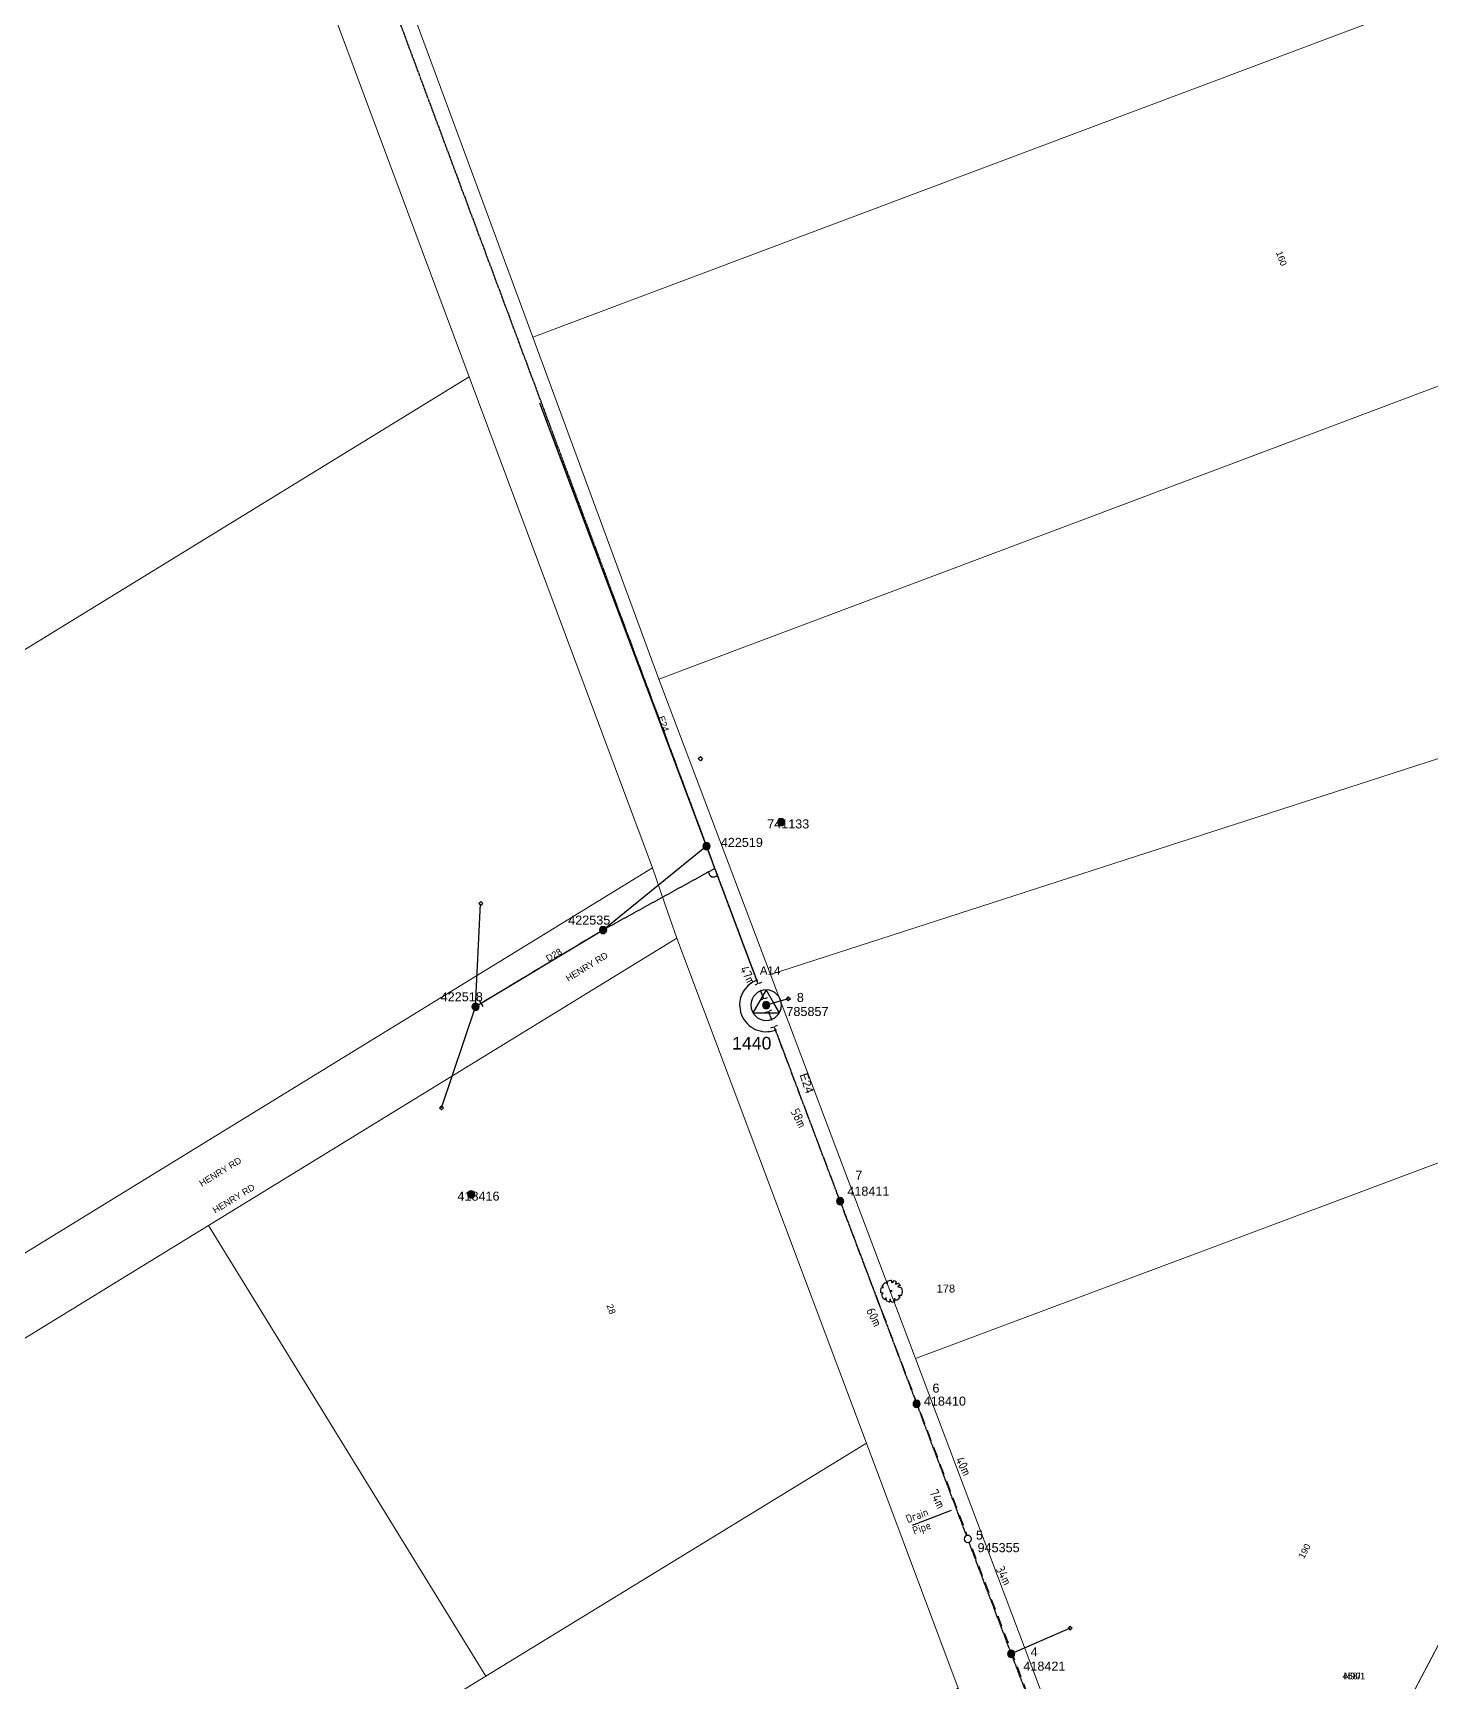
# Model space of a CAD drawing. Header units: metres. Extents: x 299345 to 301288, y 6276165 to 6277715.
# Drawn here: x 300053.4 to 300440.2, y 6276713.3 to 6277169.6 of the extents above; entities that cross this region are included whole.
import ezdxf
from ezdxf.enums import TextEntityAlignment as Align

# ---------------------------------------------------------------- set-up
doc = ezdxf.new("R2010")
doc.units = ezdxf.units.M
doc.linetypes.add('Cable Exist OH', pattern=[1, 1, 0])
doc.linetypes.add('IECLdasha', pattern=[5, 3, -2])
doc.layers.get('0').update_dxf_attribs({"color": 6})
doc.layers.add('Cadastre Land Parcels_SP_EXT', color=9, linetype='Continuous', lineweight=5)
doc.layers.add('Cadastre Roads_SP_EXT', color=9, linetype='Continuous', lineweight=5)
for name, color, linetype in [('Mains_HV_EXT', 7, 'Continuous'), ('Mains_HV_NEW', 2, 'Continuous'), ('Mains_HV_NEW_Hardwired', 2, 'Continuous'), ('Mains_LV_EXT', 7, 'Continuous'), ('Notes_SP_MISC', 7, 'Continuous'), ('OH_Details_SP_MISC', 7, 'Continuous'), ('Services_SP_EXT', 7, 'Continuous'), ('Sub_SP_TR_HV_LV_EXT', 7, 'Continuous'), ('SupportsOH_SP_TR_HV_LV_SL_EXT', 7, 'Continuous'), ('SupportsOH_SP_TR_HV_LV_SL_NEW', 2, 'Continuous')]:
    doc.layers.add(name, color=color, linetype=linetype)
doc.styles.add('iecISOCP', font='isocp.shx')
doc.styles.add('POLE_LABEL', font='arial.ttf')
doc.styles.get("Standard").update_dxf_attribs({"font": 'arial.ttf'})

# ---------------------------------------------------------------- blocks, each defined once
blk = doc.blocks.new('SUB_POLE_EXT')
blk.add_wipeout([(0, 4.22), (0.42, 4.2), (0.83, 4.14), (1.21, 4.05), (1.62, 3.9), (1.99, 3.72), (2.35, 3.51), (2.68, 3.26), (2.99, 2.99), (3.28, 2.66), (3.52, 2.34), (3.76, 1.92), (3.9, 1.62), (4.04, 1.23), (4.18, 0.63), (4.22, 0), (4.18, -0.61), (4.06, -1.15), (3.9, -1.62), (3.58, -2.24), (3.22, -2.73), (2.97, -3.01), (2.68, -3.26), (2.36, -3.5), (2, -3.72), (1.64, -3.89), (1.25, -4.03), (0.82, -4.14), (0.42, -4.2), (0, -4.22), (-0.41, -4.2), (-0.8, -4.15), (-1.21, -4.05), (-1.62, -3.9), (-1.99, -3.73), (-2.35, -3.51), (-2.68, -3.26), (-2.96, -3.02), (-3.23, -2.72), (-3.51, -2.35), (-3.71, -2.01), (-3.91, -1.6), (-4.05, -1.21), (-4.16, -0.76), (-4.22, -0.14), (-4.21, 0.39), (-4.14, 0.83), (-4.03, 1.27), (-3.9, 1.63), (-3.71, 2.02), (-3.5, 2.37), (-3.28, 2.67), (-2.99, 2.99), (-2.68, 3.27), (-2.33, 3.52), (-1.98, 3.73), (-1.63, 3.9), (-1.2, 4.05), (-0.78, 4.15), (-0.4, 4.21)])
blk.add_line((2.16, 0.48), (2.16, 0.48, 0))
blk.add_lwpolyline([(-4.22, 0, 1), (4.22, 0, 1)], format="xyb", close=True)
blk.add_lwpolyline([(2.14, 0.52), (0, 4.22), (-3.66, -2.11), (3.66, -2.11)], close=True)
for tag, height, flags, p in [('STREET_CODE', 0.2, 9, (1.5, 0)), ('ASSET_NUM', 3.5, 8, (2, 2)), ('CONSTRUCTED_VOLTAGE', 0.2, 9, (1.5, -0.2)), ('OPERATING_VOLTAGE', 0.2, 9, (1.5, -0.6)), ('OPERATED_BY', 0.2, 9, (1.5, -0.8)), ('ORIENTATION', 0.2, 9, (1.5, -1.2)), ('OWNED_BY', 0.2, 9, (1.5, -1.4)), ('SECONDARY_VOLTAGE', 0.2, 9, (1.5, -1.6)), ('STATE', 0.2, 9, (1.5, -1.8)), ('SUBSTATION_TYPE', 0.2, 9, (1.5, -2)), ('STREETNAME', 0.2, 9, (1.5, -2.8)), ('SUBURB', 0.2, 9, (1.5, -3)), ('Z', 0.2, 1, (1.5, -3.4)), ('NO_PHASES', 0.2, 9, (1.5, -0.4)), ('MAINTAINED_BY', 0.2, 9, (1.5, -1)), ('USAGE', 0.2, 9, (1.5, -2.2)), ('LEGEND', 0.2, 9, (1.5, -2.4)), ('LOCATION', 0.2, 9, (1.5, -2.6)), ('NOTES', 0.2, 9, (1.5, -3.2))]:
    blk.add_attdef(tag, text='', height=height, dxfattribs=dict(flags=flags)).set_placement(p, align=Align.MIDDLE_LEFT)
blk = doc.blocks.new('CCP_EXT')
blk.add_wipeout([(0, 0.57), (0.57, 0), (0, -0.57), (-0.57, 0)])
blk.add_lwpolyline([(-0.57, 0), (0, 0.57), (0.57, 0), (0, -0.57), (-0.57, 0)])
at = {"flags": 1}
blk.add_attdef('Z', (0, 0), '', height=0.2, dxfattribs=at)
at = {"flags": 9}
for tag, p in [('CCP_TYPE', (0, 0)), ('CONSTRUCTED_VOLTAGE', (0, -0.2)), ('OPERATING_VOLTAGE', (0, -0.6)), ('ORIENTATION', (0, -0.8)), ('OWNED_BY', (0, -1)), ('STATE', (0, -1.8)), ('NO_PHASES', (0, -0.4)), ('USAGE', (0, -1.2)), ('LEGEND', (0, -1.4)), ('LIFE_SUPPORT', (0, -1.6)), ('NOTES', (0, -2))]:
    blk.add_attdef(tag, text='', height=0.2, dxfattribs=at).set_placement(p, align=Align.MIDDLE_LEFT)
blk = doc.blocks.new('POLE_EXT')
blk.add_hatch(color=256).paths.add_polyline_path([(-1, 0, 1), (1, 0, 1)])
blk.add_lwpolyline([(-1, 0, 1), (1, 0, 1)], format="xyb", close=True)
for tag, height, flags, p in [('pNumber', 2.5, 8, (-17.84, 2.07)), ('OWNED_BY', 0.2, 9, (1.35, -0.4)), ('SPECIAL_USE', 0.2, 9, (1.35, -0.8)), ('STATE', 0.2, 9, (1.35, -1)), ('cLV', 0.2, 9, (1.35, -1.4)), ('hDepth', 0.2, 9, (1.35, -1.6)), ('hDia', 0.2, 9, (1.35, -1.8)), ('cHV', 0.2, 9, (1.35, -2)), ('cLinedev', 0.2, 9, (1.35, -3.4)), ('pExisting', 0.2, 9, (1.35, -3.8)), ('pFooting', 0.2, 9, (1.35, -4.4)), ('pNew', 0.2, 9, (1.35, -4.6)), ('PARENT', 0.2, 9, (1.35, -0.6)), ('USAGE', 0.2, 9, (1.35, -1.2)), ('LBRACKET', 0.2, 9, (1.35, -2.2)), ('LExisting', 0.2, 9, (1.35, -2.4)), ('LANTNUMBER', 0.2, 9, (1.35, -2.6)), ('LOther', 0.2, 9, (1.35, -2.8)), ('LRemove', 0.2, 9, (1.35, -3)), ('LEGEND', 0.2, 9, (1.35, -3.2)), ('LOCATION', 0.2, 9, (1.35, -3.6)), ('PFNUMBER', 0.2, 9, (1.35, -4)), ('NEWPFNUMBER', 0.2, 9, (1.35, -4.2)), ('pRelocate', 0.2, 9, (1.35, -5)), ('pRemove', 0.2, 9, (1.35, -5.2)), ('pReplace', 0.2, 9, (1.35, -5.4)), ('pStay', 0.2, 9, (1.35, -5.6)), ('pType', 0.2, 9, (1.35, -5.8)), ('cspan', 0.2, 9, (1.35, -6)), ('STREETNAME', 0.2, 9, (1.35, -6.2)), ('SUBURB', 0.2, 9, (1.35, -6.4)), ('OPERATED_BY', 0.2, 9, (1.36, -7.01)), ('NOTES', 0.2, 9, (1.35, -6.6)), ('MAINTAINED_BY', 0.2, 9, (1.36, -6.81))]:
    blk.add_attdef(tag, text='', height=height, dxfattribs=dict(flags=flags)).set_placement(p, align=Align.MIDDLE_LEFT)
at = {"style": 'POLE_LABEL'}
for tag, height, flags, p in [('STRUCTURE_PLANT_NUMBER', 0.2, 9, (1.35, 0.03)), ('ASSET_NUM', 2.5, 8, (2, 2)), ('STREET_CODE', 0.2, 9, (1.35, -0.2))]:
    blk.add_attdef(tag, text='', height=height, dxfattribs=dict(at, flags=flags)).set_placement(p, align=Align.MIDDLE_LEFT)
at = {"flags": 1}
blk.add_attdef('Z', (1.35, -7.33), '', height=0.2, dxfattribs=at)
blk = doc.blocks.new('End Shackle_EXT')
blk.add_wipeout([(0, 0.25), (1.81, 0.25), (1.82, -0.25), (0, -0.25)])
blk.add_line((1.81, -1), (1.81, 1))
at = {"flags": 1}
blk.add_attdef('Z', (0, 0), '', height=0.2, dxfattribs=at)
at = {"flags": 9}
for tag, p in [('CONNECTOR_TYPE', (0, 0)), ('CONSTRUCTED_VOLTAGE', (0, -0.2)), ('OPERATING_VOLTAGE', (0, -0.6)), ('ORIENTATION', (0, -0.8)), ('OWNED_BY', (0, -1)), ('STATE', (0, -1.2)), ('NO_PHASES', (0, -0.4)), ('USAGE', (0, -1.4)), ('NOTES', (0, -1.6))]:
    blk.add_attdef(tag, text='', height=0.2, dxfattribs=at).set_placement(p, align=Align.MIDDLE_LEFT)
blk = doc.blocks.new('tre1')
at = {"color": 8}
for p, q in [((355.63, 363.12), (356.3, 363.2)), ((356.3, 363.2), (355.8, 363.46)), ((355.8, 363.46), (355.8, 363.46))]:
    blk.add_line(p, q, dxfattribs=at)
blk.add_circle((358.35, 362.23), 0.217, dxfattribs=at)
for centre, radius, start, end in [((358.5, 362.13), 3.04, 160.8426, 187.275), ((355.09, 356.77), 4.99, 77.3728, 85.4649), ((358.52, 359.28), 3.33, 134.7782, 147.3315), ((358.5, 362.13), 2.99, 126.0751, 153.6245), ((356.53, 363.29), 1.27, 48.5203, 80.5151), ((358.5, 362.13), 3.02, 89.3321, 114.3856), ((356.7, 364.37), 0.737, 343.6555, 39.76), ((357.56, 364.65), 1.09, 352.0775, 26.6128), ((358.07, 365.45), 1.14, 304.1868, 338.5411), ((358.5, 362.13), 3.01, 62.8767, 77.7021), ((359, 364.81), 0.871, 315.8454, 359.7651), ((357.16, 373.04), 9.25, 285.4397, 290.7099), ((360.88, 362.36), 1.32, 83.5323, 121.6544), ((363.98, 373.96), 11.14, 250.0865, 256.3451), ((358.5, 362.13), 2.97, 31.4098, 49.4752), ((358.5, 362.13), 3.03, 340.3307, 19.43), ((358.5, 362.13), 2.97, 200.8103, 231.4392), ((357.13, 359.86), 0.494, 97.741, 188.8107), ((350.89, 359.16), 6.28, 2.9465, 10.9238), ((358.5, 362.13), 2.96, 243.1498, 261.8356), ((359.26, 359.6), 1.25, 160.6009, 199.3991), ((359.12, 360.09), 1.01, 186.1912, 248.4952), ((358.5, 362.13), 2.99, 274.7236, 290.3277), ((360.22, 359.98), 0.927, 170.6314, 220.6278), ((360.39, 361.44), 1.7, 230.4582, 263.1093), ((358.5, 362.13), 2.91, 305.394, 326.2464), ((360.58, 364.74), 3.72, 266.7455, 282.0146), ((358.55, 358.53), 3.09, 39.6536, 53.993)]:
    blk.add_arc(centre, radius, start, end, dxfattribs=at)
blk = doc.blocks.new('POLE_NEW')
for tag, height, flags, p in [('pNumber', 2.5, 8, (-17.84, 2.07)), ('cLinedev', 0.2, 9, (1.15, -3.4)), ('pExisting', 0.2, 9, (1.15, -3.6)), ('pFooting', 0.2, 9, (1.15, -4.2)), ('pNew', 0.2, 9, (1.15, -4.4)), ('PFNUMBER', 0.2, 9, (1.15, -3.8)), ('NEWPFNUMBER', 0.2, 9, (1.15, -4)), ('pRelocate', 0.2, 9, (1.15, -4.8)), ('pRemove', 0.2, 9, (1.15, -5)), ('pReplace', 0.2, 9, (1.15, -5.2)), ('pStay', 0.2, 9, (1.15, -5.4)), ('pType', 0.2, 9, (1.15, -5.6)), ('cspan', 0.2, 9, (1.15, -5.8)), ('SUBURB', 0.2, 9, (1.15, -6)), ('STREETNAME', 0.2, 9, (1.15, -6.2)), ('OPERATED_BY', 0.2, 9, (1.15, -6.89)), ('LOCATION', 0.2, 9, (1.15, -6.4)), ('NOTES', 0.2, 9, (1.15, -6.6)), ('MAINTAINED_BY', 0.2, 9, (1.15, -7.22))]:
    blk.add_attdef(tag, text='', height=height, dxfattribs=dict(flags=flags)).set_placement(p, align=Align.MIDDLE_LEFT)
at = {"flags": 1}
blk.add_attdef('Z', (1.15, -7.59), '', height=0.2, dxfattribs=at)
blk.add_wipeout([(0.07, 1), (-0.06, 1), (-0.18, 0.98), (-0.3, 0.95), (-0.42, 0.91), (-0.53, 0.85), (-0.63, 0.77), (-0.73, 0.69), (-0.81, 0.59), (-0.87, 0.49), (-0.93, 0.37), (-0.97, 0.25), (-0.99, 0.13), (-1, 0.01), (-0.99, -0.12), (-0.97, -0.24), (-0.93, -0.36), (-0.88, -0.48), (-0.81, -0.58), (-0.73, -0.68), (-0.64, -0.77), (-0.54, -0.84), (-0.43, -0.9), (-0.31, -0.95), (-0.19, -0.98), (-0.07, -1), (0.06, -1), (0.18, -0.98), (0.3, -0.95), (0.42, -0.91), (0.53, -0.85), (0.63, -0.77), (0.73, -0.69), (0.81, -0.59), (0.87, -0.49), (0.93, -0.37), (0.97, -0.25), (0.99, -0.13), (1, -0.01), (0.99, 0.12), (0.97, 0.24), (0.93, 0.36), (0.88, 0.48), (0.81, 0.58), (0.73, 0.68), (0.64, 0.77), (0.54, 0.84), (0.43, 0.9), (0.31, 0.95), (0.19, 0.98)])
at = {"lineweight": -3}
blk.add_lwpolyline([(-1, 0, 1), (1, 0, 1)], format="xyb", close=True, dxfattribs=at)
at = {"style": 'POLE_LABEL'}
for tag, height, flags, p in [('STRUCTURE_PLANT_NUMBER', 0.2, 9, (1.15, 0.09)), ('ASSET_NUM', 2.5, 8, (2, 2)), ('STREET_CODE', 0.2, 9, (1.15, -0.2))]:
    blk.add_attdef(tag, text='', height=height, dxfattribs=dict(at, flags=flags)).set_placement(p, align=Align.MIDDLE_LEFT)
at = {"flags": 9}
for tag, p in [('OWNED_BY', (1.15, -0.4)), ('SPECIAL_USE', (1.15, -0.8)), ('STATE', (1.15, -1)), ('cLV', (1.15, -1.4)), ('hDepth', (1.15, -1.6)), ('hDia', (1.15, -1.8)), ('cHV', (1.15, -2)), ('PARENT', (1.15, -0.6)), ('USAGE', (1.15, -1.2)), ('LBRACKET', (1.15, -2.2)), ('LExisting', (1.15, -2.4)), ('LANTNUMBER', (1.15, -2.6)), ('LOther', (1.15, -2.8)), ('LRemove', (1.15, -3)), ('LEGEND', (1.15, -3.2))]:
    blk.add_attdef(tag, text='', height=0.2, dxfattribs=at).set_placement(p, align=Align.MIDDLE_LEFT)
blk = doc.blocks.new('End Shackle_NEW')
blk.add_line((1, 1.81), (-1, 1.81))
at = {"flags": 1}
blk.add_attdef('Z', (0, 0), '', height=0.2, dxfattribs=at)
at = {"flags": 9}
for tag, p in [('CONNECTOR_TYPE', (0, 0)), ('CONSTRUCTED_VOLTAGE', (0, -0.2)), ('OPERATING_VOLTAGE', (0, -0.6)), ('ORIENTATION', (0, -0.8)), ('OWNED_BY', (0, -1)), ('STATE', (0, -1.2)), ('OPERATED_BY', (0, -2.01)), ('NO_PHASES', (0, -0.4)), ('USAGE', (0, -1.4)), ('NOTES', (0, -1.6)), ('MAINTAINED_BY', (0, -1.81))]:
    blk.add_attdef(tag, text='', height=0.2, dxfattribs=at).set_placement(p, align=Align.MIDDLE_LEFT)
blk.add_wipeout([(-0.25, 0), (-0.25, 1.81), (0.25, 1.82), (0.25, 0)])
blk = doc.blocks.new('BOND POINT')
blk.add_hatch(color=256).paths.add_polyline_path([(-1, 0, 1), (1, 0, 1)])
blk.add_lwpolyline([(-1, 0, 1), (1, 0, 1)], format="xyb", close=True)

msp = doc.modelspace()

# ---------------------------------------------------------------- linework, layer by layer
at = {"layer": 'Cadastre Land Parcels_SP_EXT', "linetype": 'Continuous'}
for points in [[(300174.19, 6277074.46), (300116.85, 6277228.24), (300060.53, 6277193.67), (299977.84, 6277142.91), (299920.86, 6277107.94), (299930.84, 6277093.4), (299946.12, 6277071.12), (300012.08, 6276974.96), (300174.19, 6277074.46)], [(300395.09, 6277054.06), (300586.62, 6277126.07), (300517.46, 6277207.88), (300467.31, 6277189.03), (300191.79, 6277085.45), (300226.71, 6276990.75), (300395.09, 6277054.06)], [(300619.01, 6277088.45), (300586.85, 6277125.78), (300586.62, 6277126.07), (300395.09, 6277054.06), (300226.71, 6276990.75), (300243.6, 6276946.01), (300257.6, 6276908.92), (300389.46, 6276951.57), (300597.98, 6277019), (300628.63, 6277077.26), (300619.01, 6277088.45)], [(299953.39, 6276771.78), (300139.24, 6276885.87), (300224.91, 6276938.46), (300174.19, 6277074.46), (300012.08, 6276974.96), (299872.64, 6276889.45), (299876.56, 6276884.28), (299882.75, 6276876.11), (299901.52, 6276848.61), (299945.17, 6276773.88), (299953.39, 6276771.78)], [(300422.82, 6276685.91), (300529.87, 6276889.51), (300390.73, 6276837.41), (300297.74, 6276802.58), (300375.61, 6276596.12), (300414.65, 6276670.37), (300422.82, 6276685.91)], [(300178.81, 6276714.63), (300102.01, 6276839.45), (299963.36, 6276754.34), (299961.18, 6276745.85), (300030.71, 6276623.95), (300178.81, 6276714.63)], [(300309.56, 6276711.33), (300284.13, 6276779.13), (300178.81, 6276714.63), (300030.71, 6276623.95), (300031.08, 6276623.29), (300042.16, 6276603.86), (300065.79, 6276562.29), (300309.56, 6276711.33)]]:
    msp.add_lwpolyline(points, close=True, dxfattribs=at)
at = {"layer": 'Cadastre Roads_SP_EXT', "linetype": 'Continuous'}
msp.add_lwpolyline([(300457.48, 6276669.85), (300575.71, 6276892.67), (300642.07, 6277017.72), (300644.94, 6277023.14), (300657.03, 6277045.94), (300678.48, 6277086.35), (300709.94, 6277145.6), (300741.32, 6277204.76), (300719.76, 6277213.9), (300703.33, 6277220.86), (300628.63, 6277077.26), (300597.98, 6277019), (300530.04, 6276889.83), (300529.87, 6276889.51), (300422.86, 6276685.98)], dxfattribs=at)
at = {"layer": 'Mains_LV_EXT', "linetype": 'Continuous'}
msp.add_lwpolyline([(300240.47, 6276937.33, 0.733281), (300242.9, 6276936.46)], format="xyb", dxfattribs=at)
at = {"layer": 'Mains_LV_EXT', "linetype": 'Cable Exist OH'}
msp.add_lwpolyline([(300276.86, 6276846.17), (300298.05, 6276790.04)], dxfattribs=at)
at = {"layer": 'Notes_SP_MISC', "color": 7, "linetype": 'Continuous'}
msp.add_line((300296.9, 6276756.48), (300307.73, 6276760.56), dxfattribs=at)

# ---------------------------------------------------------------- block references
at = {"layer": 'Mains_HV_NEW_Hardwired', "color": 7, "linetype": 'Continuous', "xscale": 0.15, "yscale": 0.15, "zscale": 0.15}
msp.add_blockref('BOND POINT', (300253.81, 6276907.33), dxfattribs=at).dxf.unprotected_set("ltscale", 0)
at = {"layer": 'Notes_SP_MISC', "lineweight": 0, "xscale": 0.9974999999976717, "yscale": 0.9974999999976717, "zscale": 0.9974999999976717}
msp.add_blockref('tre1', (299933.47, 6276459.96), dxfattribs=at)
at = {"layer": 'Sub_SP_TR_HV_LV_EXT'}
ref = msp.add_blockref('SUB_POLE_EXT', (300256.39, 6276900.44), dxfattribs=at)
ref.add_attrib('ASSET_NUM', '1440', dxfattribs={"layer": '0', "height": 3.5}).set_placement((300246.97, 6276889.9), align=Align.MIDDLE_LEFT)
at = {"layer": 'SupportsOH_SP_TR_HV_LV_SL_EXT'}
ref = msp.add_blockref('POLE_EXT', (300260.5, 6276951.12), dxfattribs=at)
ref.add_attrib('ASSET_NUM', '741133', dxfattribs={"layer": '0', "height": 2.5, "style": 'POLE_LABEL'}).set_placement((300262.5, 6276951.87), align=Align.TOP_CENTER)
ref = msp.add_blockref('POLE_EXT', (300239.89, 6276944.45), dxfattribs=at)
ref.add_attrib('ASSET_NUM', '422519', dxfattribs={"layer": '0', "height": 2.5, "style": 'POLE_LABEL'}).set_placement((300249.66, 6276946.76), align=Align.TOP_CENTER)
ref = msp.add_blockref('POLE_EXT', (300211.24, 6276921.24), dxfattribs=at)
ref.add_attrib('ASSET_NUM', '422535', dxfattribs={"layer": '0', "height": 2.5, "rotation": 0.0397, "style": 'POLE_LABEL'}).set_placement((300213.24, 6276921.99), align=Align.BOTTOM_RIGHT)
ref = msp.add_blockref('POLE_EXT', (300276.86, 6276846.17), dxfattribs=at)
ref.add_attrib('ASSET_NUM', '418411', dxfattribs={"layer": '0', "height": 2.5, "style": 'POLE_LABEL'}).set_placement((300278.86, 6276846.92), align=Align.BOTTOM_LEFT)
ref.add_attrib('PNUMBER', '7', (300281.11, 6276852.12), dxfattribs={"height": 2.5})
ref = msp.add_blockref('POLE_EXT', (300174.75, 6276848.05), dxfattribs=at)
ref.add_attrib('ASSET_NUM', '418416', dxfattribs={"layer": '0', "height": 2.5, "rotation": 0.0704, "style": 'POLE_LABEL'}).set_placement((300176.75, 6276848.8), align=Align.TOP_CENTER)
ref = msp.add_blockref('POLE_EXT', (300298.05, 6276790.04), dxfattribs=at)
ref.add_attrib('ASSET_NUM', '418410', dxfattribs={"layer": '0', "height": 2.5, "style": 'POLE_LABEL'}).set_placement((300300.05, 6276790.79), align=Align.MIDDLE_LEFT)
ref.add_attrib('PNUMBER', '6', (300302.42, 6276793.14), dxfattribs={"height": 2.5})
ref = msp.add_blockref('POLE_EXT', (300324.23, 6276720.82), dxfattribs=at)
ref.add_attrib('ASSET_NUM', '418421', dxfattribs={"layer": '0', "height": 2.5, "rotation": 0.0421, "style": 'POLE_LABEL'}).set_placement((300327.59, 6276717.4), align=Align.MIDDLE_LEFT)
ref.add_attrib('PNUMBER', '4', (300329.6, 6276720.09), dxfattribs={"height": 2.5})

# ---------------------------------------------------------------- texts
at = {"layer": 'Cadastre Land Parcels_SP_EXT'}
for s, rotation, p in [('160', 290.3566, (300397.49, 6277108.87)), ('28', 290.4, (300212.17, 6276817.28)), ('190', 62.0557, (300405.24, 6276746.98))]:
    msp.add_text(s, height=1.8, rotation=rotation, dxfattribs=at).set_placement(p)
msp.add_text('178', height=2.2, dxfattribs=at).set_placement((300303.58, 6276820.86))
at = {"layer": 'Cadastre Roads_SP_EXT'}
for p in [(300201.61, 6276906.89), (300100.14, 6276850.1), (300103.86, 6276842.67)]:
    msp.add_text('HENRY RD', height=1.8, rotation=31.4127, dxfattribs=at).set_placement(p)
at = {"layer": 'Mains_HV_EXT'}
for s, height, p in [('A14', 2.3, (300254.63, 6276908.86)), ('458/1', 1.8, (300415.95, 6276713.78)), ('N90', 1.8, (300416.29, 6276713.78))]:
    msp.add_text(s, height=height, dxfattribs=at).set_placement(p)
at = {"layer": 'Mains_LV_EXT'}
for s, height, rotation, p in [('E24', 1.8, 289.22, (300226.41, 6276980.16)), ('D28', 1.8, 30.5097, (300196.09, 6276912.4)), ('E24', 2.3, 288.9465, (300265.61, 6276881.16))]:
    msp.add_text(s, height=height, rotation=rotation, dxfattribs=at).set_placement(p)
at = {"layer": 'Notes_SP_MISC', "linetype": 'Continuous', "width": 9.6, "attachment_point": 5, "style": 'iecISOCP'}
for s, insert, char_height, rotation in [('58m', (300265.4, 6276869.17), 2.5, 296.4009), ('60m', (300286.28, 6276814.04), 2.5, 296.4009), ('40m', (300311.04, 6276772.77), 2.5, 296.4009), ('74m', (300303.83, 6276763.7), 2.5, 296.4009), ('Drain\\PPipe', (300298.91, 6276757.1), 2.2, 20.4449), ('34m', (300322.18, 6276742.49), 2.5, 296.4009)]:
    msp.add_mtext(s, dxfattribs=dict(at, insert=insert, char_height=char_height, rotation=rotation))

# ---------------------------------------------------------------- next in the draw order: linework, layer by layer
at = {"layer": 'Cadastre Land Parcels_SP_EXT', "linetype": 'Continuous'}
for points in [[(300529.87, 6276889.51), (300530.04, 6276889.83), (300597.98, 6277019), (300389.46, 6276951.57), (300257.6, 6276908.92), (300297.74, 6276802.58), (300390.73, 6276837.41), (300529.87, 6276889.51)], [(300284.13, 6276779.13), (300231.65, 6276919), (300102.01, 6276839.45), (300178.81, 6276714.63), (300284.13, 6276779.13)]]:
    msp.add_lwpolyline(points, close=True, dxfattribs=at)
at = {"layer": 'Mains_HV_EXT', "color": 7, "linetype": 'IECLdasha'}
msp.add_lwpolyline([(300276.86, 6276846.17), (300258.61, 6276894.51)], dxfattribs=at)
at = {"layer": 'Mains_LV_EXT', "color": 7, "linetype": 'Cable Exist OH'}
msp.add_lwpolyline([(300256.39, 6276900.44), (300242.21, 6276938.3)], dxfattribs=at)
at = {"layer": 'OH_Details_SP_MISC', "color": 7, "linetype": 'Continuous', "flags": 128}
msp.add_lwpolyline([(300256.44, 6276900.44), (300239.87, 6276944.5)], dxfattribs=at)

# ---------------------------------------------------------------- next in the draw order: block references
at = {"layer": 'Mains_HV_NEW_Hardwired', "color": 7, "linetype": 'Continuous', "xscale": 0.15, "yscale": 0.15, "zscale": 0.15}
msp.add_blockref('BOND POINT', (300258.97, 6276893.56), dxfattribs=at).dxf.unprotected_set("ltscale", 0)
at = {"layer": 'Services_SP_EXT'}
for p in [(300238.17, 6276968.7), (300340.53, 6276727.91)]:
    msp.add_blockref('CCP_EXT', p, dxfattribs=at)
at = {"layer": 'Services_SP_EXT', "rotation": 267.0643265416227}
msp.add_blockref('CCP_EXT', (300177.4, 6276928.58), dxfattribs=at)

# ---------------------------------------------------------------- next in the draw order: texts
at = {"layer": 'Notes_SP_MISC', "linetype": 'Continuous', "insert": (300251.36, 6276908.67), "char_height": 2.5, "width": 9.6, "attachment_point": 5, "rotation": 296.4009, "style": 'iecISOCP'}
msp.add_mtext('47m', dxfattribs=at)

# ---------------------------------------------------------------- next in the draw order: linework, layer by layer
at = {"layer": 'Cadastre Roads_SP_EXT', "linetype": 'Continuous'}
msp.add_lwpolyline([(300243.59, 6276946), (300243.6, 6276946.01), (300226.71, 6276990.75), (300191.79, 6277085.45), (300156.9, 6277179.94), (300125.59, 6277264.95), (300121.94, 6277274.85), (300116.33, 6277290.07), (300087.02, 6277369.55), (300052.09, 6277464.27), (300024.4, 6277541.82), (299978.73, 6277664.25), (299960.24, 6277713.82), (299947.45, 6277714.7), (299938.25, 6277715.33), (300005.49, 6277534.88), (300033.25, 6277457.06), (300065.05, 6277367.93), (300100.61, 6277272.05), (300110.04, 6277246.62), (300116.85, 6277228.24), (300174.19, 6277074.46), (300224.91, 6276938.46)], dxfattribs=at)
at = {"layer": 'Mains_HV_EXT', "color": 7, "linetype": 'Cable Exist OH'}
msp.add_lwpolyline([(300254.48, 6276905.52), (300242.3, 6276938.06), (300137.46, 6277219.63)], dxfattribs=at)
at = {"layer": 'Mains_HV_EXT', "color": 7, "linetype": 'IECLdasha'}
msp.add_lwpolyline([(300357.22, 6276634.94), (300276.86, 6276846.17)], dxfattribs=at)
at = {"layer": 'Mains_LV_EXT', "linetype": 'Cable Exist OH'}
for points in [[(300242.21, 6276938.3), (300213.45, 6277015.03)], [(300298.05, 6276790.04), (300314.63, 6276746.03), (300343.45, 6276670.36)]]:
    msp.add_lwpolyline(points, dxfattribs=at)
at = {"layer": 'OH_Details_SP_MISC', "color": 7, "linetype": 'Continuous', "flags": 128}
msp.add_lwpolyline([(300239.87, 6276944.5), (300224.06, 6276986.43), (300193.73, 6277067.1)], dxfattribs=at)
at = {"layer": 'Services_SP_EXT'}
for points in [[(300175.95, 6276900.01), (300177.33, 6276928.51)], [(300340.53, 6276727.91), (300324.23, 6276720.82)]]:
    msp.add_lwpolyline(points, dxfattribs=at)

# ---------------------------------------------------------------- next in the draw order: block references
for p in [(300262.53, 6276902.2), (300166.54, 6276871.99)]:
    msp.add_blockref('CCP_EXT', p, dxfattribs=at)

# ---------------------------------------------------------------- next in the draw order: linework, layer by layer
at = {"layer": 'Cadastre Roads_SP_EXT', "linetype": 'Continuous'}
msp.add_lwpolyline([(300231.65, 6276919), (300228.36, 6276928.51), (300224.91, 6276938.46), (300139.24, 6276885.87), (299953.39, 6276771.78), (299958.17, 6276763.41), (299963.36, 6276754.34), (300102.01, 6276839.45), (300231.65, 6276919)], close=True, dxfattribs=at)
for points in [[(300231.65, 6276919), (300284.13, 6276779.13), (300309.56, 6276711.33), (300349.46, 6276602.95)], [(300375.61, 6276596.12), (300375.61, 6276596.12), (300297.74, 6276802.58), (300257.6, 6276908.92), (300257.6, 6276908.92)]]:
    msp.add_lwpolyline(points, dxfattribs=at)
at = {"layer": 'Mains_LV_EXT', "color": 7, "linetype": 'Cable Exist OH'}
msp.add_lwpolyline([(300276.86, 6276846.17), (300256.39, 6276900.44)], dxfattribs=at)
at = {"layer": 'Services_SP_EXT'}
for points in [[(300262.53, 6276902.2), (300256.39, 6276900.44)], [(300166.54, 6276871.99), (300175.95, 6276900.01)]]:
    msp.add_lwpolyline(points, dxfattribs=at)

# ---------------------------------------------------------------- next in the draw order: block references
at = {"layer": 'Mains_HV_NEW', "color": 7, "linetype": 'Continuous'}
for p, rotation in [((300254.8, 6276904.67), 20.53256662146521), ((300257.97, 6276896.2), 200.6658734849337)]:
    msp.add_blockref('End Shackle_NEW', p, dxfattribs=dict(at, rotation=rotation)).dxf.unprotected_set("ltscale", 0)
at = {"layer": 'Mains_LV_EXT', "rotation": 30.50967518626199}
msp.add_blockref('End Shackle_EXT', (300175.95, 6276900.01), dxfattribs=at)
at = {"layer": 'SupportsOH_SP_TR_HV_LV_SL_NEW', "color": 7, "linetype": 'Continuous'}
ref = msp.add_blockref('POLE_NEW', (300312.2, 6276752.62), dxfattribs=at)
ref.add_attrib('ASSET_NUM', '945355', dxfattribs={"layer": '0', "height": 2.5}).set_placement((300314.91, 6276750.21), align=Align.MIDDLE_LEFT)
ref.add_attrib('pNumber', '5', dxfattribs={"height": 2.5}).set_placement((300314.47, 6276753.7), align=Align.MIDDLE_LEFT)

# ---------------------------------------------------------------- next in the draw order: linework, layer by layer
at = {"layer": 'Mains_LV_EXT', "linetype": 'Cable Exist OH'}
msp.add_lwpolyline([(300242.21, 6276938.3), (300211.24, 6276921.24), (300175.95, 6276900.01)], dxfattribs=at)
at = {"layer": 'OH_Details_SP_MISC', "color": 7, "linetype": 'Continuous', "flags": 128}
msp.add_lwpolyline([(300239.89, 6276944.45), (300211.24, 6276921.24), (300175.95, 6276900.01)], dxfattribs=at)

# ---------------------------------------------------------------- next in the draw order: block references
at = {"layer": 'Mains_LV_EXT', "color": 7, "linetype": 'Continuous', "rotation": 20.5311525714076}
msp.add_blockref('End Shackle_NEW', (300256.39, 6276900.44), dxfattribs=at).dxf.unprotected_set("ltscale", 0)
at = {"layer": 'SupportsOH_SP_TR_HV_LV_SL_EXT'}
ref = msp.add_blockref('POLE_EXT', (300175.95, 6276900.01), dxfattribs=at)
ref.add_attrib('ASSET_NUM', '422518', dxfattribs={"layer": '0', "height": 2.5, "rotation": 0.0742, "style": 'POLE_LABEL'}).set_placement((300177.95, 6276900.76), align=Align.BOTTOM_RIGHT)

# ---------------------------------------------------------------- next in the draw order: block references
at = {"layer": 'Mains_LV_EXT', "color": 7, "linetype": 'Continuous', "rotation": 200.6658734849337}
msp.add_blockref('End Shackle_NEW', (300256.39, 6276900.44), dxfattribs=at).dxf.unprotected_set("ltscale", 0)

# ---------------------------------------------------------------- next in the draw order: linework, layer by layer
at = {"layer": 'Mains_HV_NEW_Hardwired', "color": 7, "linetype": 'Continuous'}
msp.add_arc((300256.4, 6276900.44), 7.35, 111.695, 290.469, dxfattribs=at).dxf.unprotected_set("ltscale", 0)

# ---------------------------------------------------------------- next in the draw order: block references
at = {"layer": 'SupportsOH_SP_TR_HV_LV_SL_EXT'}
ref = msp.add_blockref('POLE_EXT', (300256.39, 6276900.44), dxfattribs=at)
ref.add_attrib('ASSET_NUM', '785857', dxfattribs={"layer": '0', "height": 2.5, "style": 'POLE_LABEL'}).set_placement((300262, 6276898.67), align=Align.MIDDLE_LEFT)
ref.add_attrib('PNUMBER', '8', (300264.89, 6276901.33), dxfattribs={"height": 2.5})

doc.saveas('drawing.dxf')
